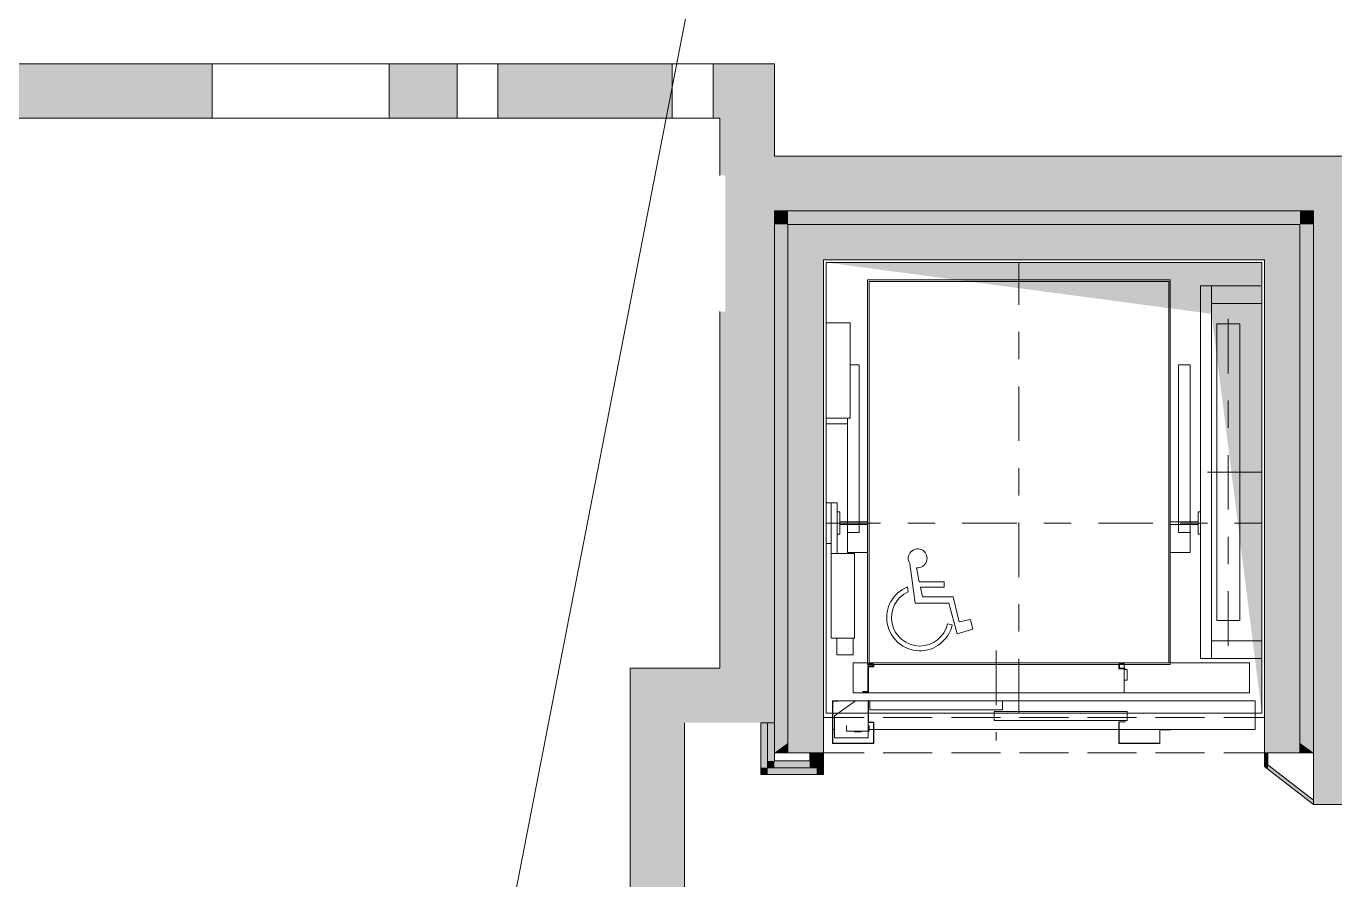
# Model space of a CAD drawing. Header units: metres. Extents: x -14 to 456, y -38 to 65.
# Drawn here: x 139.584 to 144.39, y 25.176 to 28.31 of the extents above; entities that cross this region are included whole.
import ezdxf

# ---------------------------------------------------------------- set-up
doc = ezdxf.new("R2010")
doc.units = ezdxf.units.M
doc.header["$MEASUREMENT"] = 0
doc.linetypes.add('Achse', pattern=[0.004, 0.002, -0.001, 0, -0.001])
doc.linetypes.add('Strichlinie eng', pattern=[0.002, 0.0015, -0.0005])
for name, color, linetype in [('120 Wand Innen tragend', 7, 'Continuous'), ('170 Schachtwände', 7, 'Continuous'), ('430 Aufzug', 7, 'Continuous'), ('710 Gelände', 7, 'Continuous')]:
    doc.layers.add(name, color=color, linetype=linetype)

# ---------------------------------------------------------------- blocks, each defined once
blk = doc.blocks.new('Wand_1_2', base_point=(142.5118, 25.7727))
at = {"layer": '430 Aufzug', "linetype": 'Continuous', "lineweight": 0, "true_color": 0x000000}
for points in [[(142.3318, 27.6327), (142.3818, 27.5827), (142.3818, 27.6327)], [(142.3318, 27.5827), (142.3818, 27.5827), (142.3318, 27.6327)], [(142.3318, 27.5827), (142.3318, 25.6427), (142.3818, 25.6788), (142.3818, 27.5827)], [(142.3818, 27.5827), (142.5118, 27.4527), (142.5118, 27.5827)], [(142.3818, 27.4527), (142.5118, 27.4527), (142.3818, 27.5827)], [(142.3818, 27.4527), (142.3818, 25.7727), (142.5118, 25.7727), (142.5118, 27.4527)], [(142.5118, 25.7727), (142.3818, 25.6788), (142.3818, 25.6427), (142.5118, 25.6427)], [(142.3818, 25.6788), (142.5118, 25.7727), (142.3818, 25.7727)], [(142.3818, 25.6788), (142.3318, 25.6427), (142.3818, 25.6427)]]:
    blk.add_hatch(color=18, dxfattribs=at).paths.add_polyline_path(points)
at = {"layer": '430 Aufzug', "color": 7, "linetype": 'Continuous', "lineweight": 18}
for p, q in [((142.5118, 27.5827), (142.3818, 27.5827)), ((142.3818, 27.5827), (142.3818, 27.4527)), ((142.3818, 27.4527), (142.3818, 25.7727)), ((142.3818, 25.7727), (142.3818, 25.6788)), ((142.3818, 25.6427), (142.3818, 25.6788))]:
    blk.add_line(p, q, dxfattribs=at)
at = {"layer": '430 Aufzug', "color": 7, "linetype": 'Continuous', "lineweight": 13, "flags": 128}
for points in [[(142.3318, 27.6327), (142.3818, 27.6327)], [(142.3318, 27.6327), (142.3318, 25.6427)], [(142.3318, 25.6427), (142.3818, 25.6427)]]:
    blk.add_lwpolyline(points, dxfattribs=at)
at = {"layer": '430 Aufzug', "color": 7, "linetype": 'Continuous', "lineweight": 18, "flags": 128}
for points in [[(142.5118, 25.7727), (142.5118, 27.4527)], [(142.3818, 25.6427), (142.5118, 25.6427)]]:
    blk.add_lwpolyline(points, dxfattribs=at)
blk = doc.blocks.new('Wand_2_2', base_point=(142.5118, 27.4527))
at = {"layer": '430 Aufzug', "linetype": 'Continuous', "lineweight": 0, "true_color": 0x000000}
for points in [[(142.3818, 27.6327), (142.3818, 27.5827), (144.2618, 27.5827), (144.2618, 27.6327)], [(144.2618, 27.5827), (144.3118, 27.5827), (144.3118, 27.6327)], [(144.2618, 27.6327), (144.2618, 27.5827), (144.3118, 27.6327)], [(144.1318, 27.5827), (142.5118, 27.5827), (142.5118, 27.4527), (144.1318, 27.4527)], [(144.1318, 27.4527), (144.2618, 27.4527), (144.2618, 27.5827)], [(144.1318, 27.5827), (144.1318, 27.4527), (144.2618, 27.5827)]]:
    blk.add_hatch(color=18, dxfattribs=at).paths.add_polyline_path(points)
at = {"layer": '430 Aufzug', "color": 7, "linetype": 'Continuous', "lineweight": 18}
for p, q in [((142.5118, 27.5827), (142.3818, 27.5827)), ((144.1318, 27.5827), (142.5118, 27.5827)), ((144.2618, 27.5827), (144.1318, 27.5827)), ((144.2618, 27.4527), (144.2618, 27.5827))]:
    blk.add_line(p, q, dxfattribs=at)
at = {"layer": '430 Aufzug', "color": 7, "linetype": 'Continuous', "lineweight": 13, "flags": 128}
for points in [[(144.3118, 27.6327), (142.3818, 27.6327)], [(144.3118, 27.6327), (144.3118, 27.5827)]]:
    blk.add_lwpolyline(points, dxfattribs=at)
at = {"layer": '430 Aufzug', "color": 7, "linetype": 'Continuous', "lineweight": 18, "flags": 128}
blk.add_lwpolyline([(142.5118, 27.4527), (144.1318, 27.4527)], dxfattribs=at)
blk = doc.blocks.new('Wand_3_2', base_point=(144.1318, 27.4527))
at = {"layer": '430 Aufzug', "linetype": 'Continuous', "lineweight": 0, "true_color": 0x000000}
for points in [[(144.2618, 27.5827), (144.2618, 25.6788), (144.3118, 25.6427), (144.3118, 27.5827)], [(144.2618, 25.7727), (144.2618, 27.4527), (144.1318, 27.4527), (144.1318, 25.7727)], [(144.1318, 25.7727), (144.1318, 25.6427), (144.2618, 25.6427), (144.2618, 25.6788)], [(144.1318, 25.7727), (144.2618, 25.6788), (144.2618, 25.7727)], [(144.2618, 25.6788), (144.2618, 25.6427), (144.3118, 25.6427)]]:
    blk.add_hatch(color=18, dxfattribs=at).paths.add_polyline_path(points)
at = {"layer": '430 Aufzug', "color": 7, "linetype": 'Continuous', "lineweight": 18}
for p, q in [((144.2618, 27.4527), (144.2618, 27.5827)), ((144.2618, 25.7727), (144.2618, 27.4527)), ((144.2618, 25.6788), (144.2618, 25.7727)), ((144.2618, 25.6427), (144.2618, 25.6788))]:
    blk.add_line(p, q, dxfattribs=at)
at = {"layer": '430 Aufzug', "color": 7, "linetype": 'Continuous', "lineweight": 13, "flags": 128}
for points in [[(144.3118, 25.6427), (144.3118, 27.5827)], [(144.3118, 25.6427), (144.2618, 25.6427)]]:
    blk.add_lwpolyline(points, dxfattribs=at)
at = {"layer": '430 Aufzug', "color": 7, "linetype": 'Continuous', "lineweight": 18, "flags": 128}
for points in [[(144.1318, 27.4527), (144.1318, 25.7727)], [(144.2618, 25.6427), (144.1318, 25.6427)]]:
    blk.add_lwpolyline(points, dxfattribs=at)
blk = doc.blocks.new('Einfache Türöffnung')
at = {"layer": '430 Aufzug', "color": 7, "linetype": 'Continuous', "lineweight": 18}
for p, q in [((-0.81, -0.13), (-0.81, 0)), ((0.81, -0.13), (0.81, 0))]:
    blk.add_line(p, q, dxfattribs=at)
at = {"layer": '430 Aufzug', "color": 8, "linetype": 'Strichlinie eng', "lineweight": 13, "ltscale": 100}
for p, q in [((-0.81, 0), (0.81, 0)), ((-0.81, -0.13), (0.81, -0.13))]:
    blk.add_line(p, q, dxfattribs=at)
blk = doc.blocks.new('Einfache Türöffnung_2')
at = {"layer": '430 Aufzug', "color": 7, "linetype": 'Continuous', "lineweight": 18}
for p, q in [((-0.81, -0.13), (-0.81, 0)), ((0.81, -0.13), (0.81, 0))]:
    blk.add_line(p, q, dxfattribs=at)
at = {"layer": '430 Aufzug', "color": 8, "linetype": 'Strichlinie eng', "lineweight": 13, "ltscale": 100}
for p, q in [((-0.81, 0), (0.81, 0)), ((-0.81, -0.13), (0.81, -0.13))]:
    blk.add_line(p, q, dxfattribs=at)
blk = doc.blocks.new('Wand_9_2', base_point=(142.5118, 25.7727))
at = {"layer": '430 Aufzug', "color": 7, "linetype": 'Continuous', "lineweight": 13, "xscale": -1, "rotation": 180}
blk.add_blockref('Einfache Türöffnung', (143.3218, 25.6427), dxfattribs=at)
at = {"layer": '430 Aufzug', "color": 7, "linetype": 'Continuous', "lineweight": 13, "rotation": 180}
blk.add_blockref('Einfache Türöffnung_2', (143.3218, 25.6427), dxfattribs=at)
blk = doc.blocks.new('Freifläche_1_2', base_point=(82.9313, 64.5937))
at = {"layer": '710 Gelände', "color": 83, "linetype": 'Continuous', "lineweight": 13, "true_color": 0x89cd89}
blk.add_line((140.0354, 18.2075), (142.6544, 31.6774), dxfattribs=at)
blk = doc.blocks.new('Öffnung_16_2', base_point=(133.4068, 31.6777))
at = {"layer": '120 Wand Innen tragend', "color": 16, "linetype": 'Continuous', "lineweight": 13, "true_color": 0x7e0000, "flags": 128}
for points in [[(141.3168, 28.1727), (141.1668, 28.1727)], [(141.1668, 27.9727), (141.3168, 27.9727)]]:
    blk.add_lwpolyline(points, dxfattribs=at)
at = {"layer": '120 Wand Innen tragend', "color": 7, "linetype": 'Continuous', "lineweight": 18, "flags": 128}
for points in [[(141.1668, 28.1727), (141.1668, 27.9727)], [(141.3168, 27.9727), (141.3168, 28.1727)]]:
    blk.add_lwpolyline(points, dxfattribs=at)
blk = doc.blocks.new('Öffnung_17_2', base_point=(133.4068, 31.6777))
at = {"layer": '120 Wand Innen tragend', "color": 16, "linetype": 'Continuous', "lineweight": 13, "true_color": 0x7e0000, "flags": 128}
for points in [[(142.1068, 28.1727), (141.9568, 28.1727)], [(141.9568, 27.9727), (142.1068, 27.9727)]]:
    blk.add_lwpolyline(points, dxfattribs=at)
at = {"layer": '120 Wand Innen tragend', "color": 7, "linetype": 'Continuous', "lineweight": 18, "flags": 128}
for points in [[(141.9568, 28.1727), (141.9568, 27.9727)], [(142.1068, 27.9727), (142.1068, 28.1727)]]:
    blk.add_lwpolyline(points, dxfattribs=at)
blk = doc.blocks.new('Öffnung_21_2', base_point=(133.4068, 31.6777))
at = {"layer": '120 Wand Innen tragend', "color": 16, "linetype": 'Continuous', "lineweight": 13, "true_color": 0x7e0000, "flags": 128}
for points in [[(140.9168, 28.1727), (140.2668, 28.1727)], [(140.2668, 27.9727), (140.9168, 27.9727)]]:
    blk.add_lwpolyline(points, dxfattribs=at)
at = {"layer": '120 Wand Innen tragend', "color": 7, "linetype": 'Continuous', "lineweight": 18, "flags": 128}
for points in [[(140.2668, 28.1727), (140.2668, 27.9727)], [(140.9168, 27.9727), (140.9168, 28.1727)]]:
    blk.add_lwpolyline(points, dxfattribs=at)
blk = doc.blocks.new('PENEDERclassic 1-flügelig')
at = {"layer": '120 Wand Innen tragend', "linetype": 'Continuous', "lineweight": 0, "true_color": 0x000000}
for points in [[(-0.525, 0), (-0.525, -0.115), (-0.45, -0.115), (-0.45, 0)], [(0.525, 0), (0.45, 0), (0.45, -0.115), (0.525, -0.115)]]:
    blk.add_hatch(color=18, dxfattribs=at).paths.add_polyline_path(points)
at = {"layer": '120 Wand Innen tragend', "color": 8, "linetype": 'Continuous', "lineweight": 0}
blk.add_line((0.45, 0), (0.45, 0.9), dxfattribs=at)
at = {"layer": '120 Wand Innen tragend', "color": 7, "linetype": 'Continuous', "lineweight": 13, "flags": 128}
for points in [[(-0.525, 0), (-0.45, 0), (-0.45, -0.115), (-0.525, -0.115)], [(0.525, 0), (0.45, 0), (0.45, -0.115), (0.525, -0.115)]]:
    blk.add_lwpolyline(points, close=True, dxfattribs=at)
at = {"layer": '120 Wand Innen tragend', "color": 8, "linetype": 'Continuous', "lineweight": 0}
blk.add_arc((0.45, 0), 0.9, 90, 180, dxfattribs=at)
blk = doc.blocks.new('Wand_20_2', base_point=(144.3118, 25.4527))
at = {"layer": '120 Wand Innen tragend', "linetype": 'Continuous', "lineweight": 0, "true_color": 0x000000}
for points in [[(144.3118, 25.6527), (144.3118, 25.4527), (144.5118, 25.6527)], [(144.5118, 25.6527), (144.3118, 25.4527), (144.5118, 25.4527)], [(144.5118, 25.6527), (144.5118, 25.4527), (144.8868, 25.4527), (144.8868, 25.6527)], [(145.4868, 25.6527), (145.4868, 25.4527), (146.2618, 25.4527), (146.2618, 25.4977), (146.2618, 25.6127), (146.2618, 25.6527)], [(147.3118, 25.4527), (147.4937, 25.4527), (147.4937, 25.6527), (147.3118, 25.6527), (147.3118, 25.6127), (147.3118, 25.4977)], [(148.1437, 25.6527), (148.1437, 25.4527), (148.2893, 25.4527), (148.2893, 25.6527)], [(148.4643, 25.6527), (148.4643, 25.4527), (148.5268, 25.4527), (148.5268, 25.6527)], [(144.8868, 25.5527), (144.8868, 25.4527), (145.4868, 25.4527), (145.4868, 25.5527)]]:
    blk.add_hatch(color=18, dxfattribs=at).paths.add_polyline_path(points)
at = {"layer": '120 Wand Innen tragend', "color": 7, "linetype": 'Continuous', "lineweight": 18}
for p, q in [((146.2618, 25.6527), (146.2618, 25.4977)), ((146.2618, 25.6527), (146.2618, 25.6127)), ((147.3118, 25.6527), (147.3118, 25.4977)), ((147.3118, 25.6527), (147.3118, 25.6127)), ((146.2618, 25.4977), (146.2618, 25.6127)), ((147.3118, 25.4977), (147.3118, 25.6127)), ((146.2618, 25.4527), (146.2618, 25.4977)), ((147.3118, 25.4527), (147.3118, 25.4977))]:
    blk.add_line(p, q, dxfattribs=at)
at = {"layer": '120 Wand Innen tragend', "color": 7, "linetype": 'Continuous', "lineweight": 18, "flags": 128}
for points in [[(144.3118, 25.4527), (144.3118, 25.6527)], [(144.8868, 25.6527), (144.5118, 25.6527)], [(146.2618, 25.6527), (145.4868, 25.6527)], [(147.4937, 25.6527), (147.3118, 25.6527)], [(148.2893, 25.6527), (148.1437, 25.6527)], [(148.5268, 25.6527), (148.4643, 25.6527)], [(144.3118, 25.4527), (146.2618, 25.4527)], [(147.3118, 25.4527), (147.4937, 25.4527)], [(148.1437, 25.4527), (148.2893, 25.4527)], [(148.4643, 25.4527), (148.5268, 25.4527)]]:
    blk.add_lwpolyline(points, dxfattribs=at)
at = {"layer": '120 Wand Innen tragend', "color": 7, "linetype": 'Continuous', "lineweight": 18}
for p in [(146.2618, 25.4977), (147.3118, 25.4977)]:
    blk.add_point(p, dxfattribs=at)
at = {"layer": '120 Wand Innen tragend', "color": 7, "linetype": 'Continuous', "lineweight": 13}
blk.add_blockref('PENEDERclassic 1-flügelig', (146.7868, 25.6127), dxfattribs=at)
blk = doc.blocks.new('Wand_22_2', base_point=(139.0318, 27.9727))
at = {"layer": '120 Wand Innen tragend', "linetype": 'Continuous', "lineweight": 0, "true_color": 0x000000}
for points in [[(139.0318, 28.1727), (139.0318, 27.9727), (140.2668, 27.9727), (140.2668, 28.1727)], [(140.9168, 27.9727), (141.1668, 27.9727), (141.1668, 28.1727), (140.9168, 28.1727)], [(141.9568, 28.1727), (141.3168, 28.1727), (141.3168, 27.9727), (141.9568, 27.9727)], [(142.1318, 28.1727), (142.1068, 28.1727), (142.1068, 27.9727), (142.1318, 27.9727)], [(142.1318, 27.9727), (142.3318, 27.9727), (142.3318, 28.1727)], [(142.1318, 28.1727), (142.1318, 27.9727), (142.3318, 28.1727)]]:
    blk.add_hatch(color=18, dxfattribs=at).paths.add_polyline_path(points)
at = {"layer": '120 Wand Innen tragend', "color": 7, "linetype": 'Continuous', "lineweight": 18, "flags": 128}
for points in [[(140.2668, 28.1727), (139.0318, 28.1727)], [(141.1668, 28.1727), (140.9168, 28.1727)], [(141.9568, 28.1727), (141.3168, 28.1727)], [(142.3318, 28.1727), (142.1068, 28.1727)], [(142.3318, 28.1727), (142.3318, 27.9727)], [(139.0318, 27.9727), (140.2668, 27.9727)], [(140.9168, 27.9727), (141.1668, 27.9727)], [(141.3168, 27.9727), (141.9568, 27.9727)], [(142.1068, 27.9727), (142.1318, 27.9727)]]:
    blk.add_lwpolyline(points, dxfattribs=at)
blk = doc.blocks.new('Wand_23_2', base_point=(142.3318, 27.6327))
at = {"layer": '120 Wand Innen tragend', "linetype": 'Continuous', "lineweight": 0, "true_color": 0x000000}
for points in [[(144.3118, 27.8327), (142.3318, 27.8327), (142.3318, 27.6327), (144.3118, 27.6327)], [(144.3118, 27.8327), (144.3118, 27.6327), (144.5118, 27.8327)]]:
    blk.add_hatch(color=18, dxfattribs=at).paths.add_polyline_path(points)
at = {"layer": '120 Wand Innen tragend', "color": 7, "linetype": 'Continuous', "lineweight": 18, "flags": 128}
for points in [[(144.5118, 27.8327), (142.3318, 27.8327)], [(142.3318, 27.6327), (144.3118, 27.6327)]]:
    blk.add_lwpolyline(points, dxfattribs=at)
blk = doc.blocks.new('Wand_25_2', base_point=(144.3118, 27.6327))
at = {"layer": '120 Wand Innen tragend', "linetype": 'Continuous', "lineweight": 0, "true_color": 0x000000}
for points in [[(144.3118, 27.1527), (144.5118, 27.1527), (144.5118, 27.7827), (144.5118, 27.8327), (144.3118, 27.6327)], [(144.5118, 25.6527), (144.5118, 27.1527), (144.3118, 27.1527), (144.3118, 25.6527)]]:
    blk.add_hatch(color=18, dxfattribs=at).paths.add_polyline_path(points)
at = {"layer": '120 Wand Innen tragend', "color": 7, "linetype": 'Continuous', "lineweight": 18, "flags": 128}
for points in [[(144.5118, 27.7827), (144.5118, 27.8327)], [(144.3118, 27.6327), (144.3118, 25.6527)], [(144.5118, 25.6527), (144.5118, 27.1527)]]:
    blk.add_lwpolyline(points, dxfattribs=at)
blk = doc.blocks.new('Wand_27_2', base_point=(142.0018, 25.7527))
at = {"layer": '120 Wand Innen tragend', "linetype": 'Continuous', "lineweight": 0, "true_color": 0x000000}
for points in [[(141.8018, 25.7527), (142.0018, 25.7527), (141.8018, 25.9527)], [(142.0018, 25.7527), (142.3318, 25.7527), (142.1318, 25.9527), (141.8018, 25.9527)]]:
    blk.add_hatch(color=18, dxfattribs=at).paths.add_polyline_path(points)
at = {"layer": '120 Wand Innen tragend', "color": 7, "linetype": 'Continuous', "lineweight": 18, "flags": 128}
for points in [[(141.8018, 25.9527), (141.8018, 25.7527)], [(142.1318, 25.9527), (142.0018, 25.9527)], [(142.3318, 25.7527), (142.3318, 25.9527)]]:
    blk.add_lwpolyline(points, dxfattribs=at)
blk = doc.blocks.new('Wand_80_2', base_point=(144.1318, 25.6427))
at = {"layer": '170 Schachtwände', "linetype": 'Continuous', "lineweight": 0, "true_color": 0x000000}
for points in [[(144.1443, 25.5988), (144.1443, 25.6427), (144.1318, 25.6427), (144.1318, 25.6085)], [(144.1318, 25.6085), (144.1318, 25.5927), (144.1443, 25.5988)], [(144.1443, 25.5988), (144.1318, 25.5927), (144.1443, 25.583)]]:
    blk.add_hatch(color=18, dxfattribs=at).paths.add_polyline_path(points)
at = {"layer": '170 Schachtwände', "color": 7, "linetype": 'Continuous', "lineweight": 13, "flags": 128}
for points in [[(144.1318, 25.6427), (144.1318, 25.5927)], [(144.1318, 25.6427), (144.1443, 25.6427)], [(144.1443, 25.5988), (144.1443, 25.6427)], [(144.1318, 25.5927), (144.1443, 25.583)]]:
    blk.add_lwpolyline(points, dxfattribs=at)
blk = doc.blocks.new('Wand_81_2', base_point=(144.1318, 25.5927))
at = {"layer": '170 Schachtwände', "linetype": 'Continuous', "lineweight": 0, "true_color": 0x000000}
blk.add_hatch(color=18, dxfattribs=at).paths.add_polyline_path([(144.1443, 25.583), (144.3118, 25.4527), (144.3118, 25.4685), (144.1443, 25.5988)])
at = {"layer": '170 Schachtwände', "color": 7, "linetype": 'Continuous', "lineweight": 13, "flags": 128}
for points in [[(144.3118, 25.4685), (144.1443, 25.5988)], [(144.1443, 25.583), (144.3118, 25.4527)], [(144.3118, 25.4527), (144.3118, 25.4685)]]:
    blk.add_lwpolyline(points, dxfattribs=at)
blk = doc.blocks.new('Wand_83_2', base_point=(142.3318, 25.7527))
at = {"layer": '120 Wand Innen tragend', "linetype": 'Continuous', "lineweight": 0, "true_color": 0x000000}
for points in [[(142.1318, 27.9727), (142.1318, 27.7627), (142.3318, 27.7627), (142.3318, 27.9727)], [(142.1518, 27.2627), (142.3318, 27.2627), (142.3318, 27.7627), (142.1518, 27.7627)], [(142.3318, 25.9527), (142.3318, 27.2627), (142.1318, 27.2627), (142.1318, 25.9527)], [(142.3318, 25.7527), (142.3318, 25.9527), (142.1318, 25.9527)]]:
    blk.add_hatch(color=18, dxfattribs=at).paths.add_polyline_path(points)
at = {"layer": '120 Wand Innen tragend', "color": 7, "linetype": 'Continuous', "lineweight": 18, "flags": 128}
for points in [[(142.1318, 27.9727), (142.1318, 27.7627)], [(142.3318, 27.8327), (142.3318, 27.9727)], [(142.3318, 25.9527), (142.3318, 27.6327)], [(142.1318, 27.2627), (142.1318, 25.9527)]]:
    blk.add_lwpolyline(points, dxfattribs=at)
blk = doc.blocks.new('Wand_84_2', base_point=(142.0018, 24.7527))
at = {"layer": '120 Wand Innen tragend', "linetype": 'Continuous', "lineweight": 0, "true_color": 0x000000}
blk.add_hatch(color=18, dxfattribs=at).paths.add_polyline_path([(141.8018, 25.7527), (141.8018, 24.7527), (142.0018, 24.7527), (142.0018, 25.7527)])
at = {"layer": '120 Wand Innen tragend', "color": 7, "linetype": 'Continuous', "lineweight": 18, "flags": 128}
for points in [[(141.8018, 25.7527), (141.8018, 24.7527)], [(142.0018, 24.7527), (142.0018, 25.7527)]]:
    blk.add_lwpolyline(points, dxfattribs=at)
blk = doc.blocks.new('Wand_87_2', base_point=(142.0018, 25.7527))
at = {"layer": '120 Wand Innen tragend', "color": 7, "linetype": 'Continuous', "lineweight": 18, "flags": 128}
blk.add_lwpolyline([(142.0018, 25.9527), (141.8018, 25.9527)], dxfattribs=at)
blk = doc.blocks.new('27 OtisGen2life S1600x1655')
at = {"layer": '430 Aufzug', "linetype": 'Continuous', "lineweight": 0, "true_color": 0x323232}
blk.add_hatch(color=250, dxfattribs=at).paths.add_polyline_path([(0, 1.655), (1.415, 1.4666), (1.6, 0), (1.6, 1.655)])
at = {"layer": '430 Aufzug', "color": 7, "linetype": 'Continuous', "lineweight": 13}
for p, q in [((0, 0), (0, 1.655)), ((0, 1.655), (1.6, 1.655)), ((1.6, 1.655), (1.6, 0)), ((0.152, 1.591), (0.152, 0.179)), ((1.264, 1.591), (0.152, 1.591)), ((1.264, 0.179), (1.264, 1.591)), ((0.158, 1.585), (0.158, 0.185)), ((1.258, 1.585), (0.158, 1.585)), ((1.258, 0.185), (1.258, 1.585)), ((1.597, 1.569), (1.375, 1.569)), ((1.375, 1.569), (1.375, 0.201)), ((1.415, 0.201), (1.415, 1.569)), ((1.415, 1.504), (1.6, 1.504)), ((0.088, 1.433), (0, 1.433)), ((0.088, 1.083), (0.088, 1.433)), ((1.519, 1.43), (1.435, 1.43)), ((1.435, 1.43), (1.435, 0.34)), ((1.519, 0.34), (1.519, 1.43)), ((0.1215, 1.2788), (0.088, 1.2788)), ((0.1215, 0.6635), (0.1215, 1.2788)), ((1.337, 1.2788), (1.2945, 1.2788)), ((1.2945, 0.6635), (1.2945, 1.2788)), ((1.337, 0.5905), (1.337, 1.2788)), ((0, 1.083), (0.088, 1.083)), ((0, 1.0625), (0.079, 1.0625)), ((0.079, 1.083), (0.079, 0.5905)), ((0.041, 0.773), (0, 0.773)), ((0.019, 0.773), (0.019, 0.2775)), ((0.041, 0.586), (0.041, 0.773)), ((0.05, 0.739), (0.041, 0.739)), ((0.05, 0.657), (0.05, 0.739)), ((1.375, 0.739), (1.366, 0.739)), ((1.366, 0.739), (1.366, 0.657)), ((0.152, 0.7025), (0.05, 0.7025)), ((0.05, 0.6935), (0.152, 0.6935)), ((1.366, 0.7025), (1.264, 0.7025)), ((1.264, 0.6935), (1.366, 0.6935)), ((0.041, 0.657), (0.05, 0.657)), ((0.079, 0.6635), (0.1215, 0.6635)), ((1.2945, 0.6635), (1.337, 0.6635)), ((1.366, 0.657), (1.375, 0.657)), ((0, 0.623), (0.019, 0.623)), ((0.1048, 0.586), (0.019, 0.586)), ((0.079, 0.5905), (0.152, 0.5905)), ((0.1048, 0.276), (0.1048, 0.586)), ((1.264, 0.5905), (1.337, 0.5905)), ((0.3073, 0.5497), (0.3268, 0.4041)), ((0.342, 0.4831), (0.3317, 0.5335)), ((0.4331, 0.4827), (0.342, 0.4831)), ((0.433, 0.4628), (0.4331, 0.4827)), ((0.2995, 0.4642), (0.3019, 0.4463)), ((0.3534, 0.4275), (0.3461, 0.4632)), ((0.3461, 0.4632), (0.433, 0.4628)), ((0.3268, 0.4041), (0.4504, 0.4036)), ((0.4667, 0.4271), (0.3534, 0.4275)), ((0.4504, 0.4036), (0.4809, 0.2917)), ((0.4892, 0.3356), (0.4667, 0.4271)), ((0.5297, 0.3444), (0.4892, 0.3356)), ((0.5384, 0.3091), (0.5297, 0.3444)), ((1.435, 0.34), (1.519, 0.34)), ((0.4628, 0.3241), (0.4459, 0.328)), ((0.4809, 0.2917), (0.5384, 0.3091)), ((0.1048, 0.276), (0.019, 0.276)), ((0.039, 0.276), (0.039, 0.2145)), ((0.039, 0.276), (0.039, 0.2145)), ((0.099, 0.2145), (0.099, 0.276)), ((0.099, 0.2145), (0.099, 0.276)), ((1.6, 0.266), (1.415, 0.266)), ((0.039, 0.2145), (0.099, 0.2145)), ((0.039, 0.2145), (0.099, 0.2145)), ((1.375, 0.201), (1.597, 0.201)), ((0.155, 0.185), (0.1, 0.185)), ((0.1, 0.185), (0.1, 0.075)), ((0.155, 0.185), (0.1, 0.185)), ((0.1, 0.185), (0.1, 0.075)), ((0.152, 0.179), (1.264, 0.179)), ((0.153, 0.174), (0.153, 0.08)), ((0.172, 0.174), (0.153, 0.174)), ((0.153, 0.174), (0.153, 0.08)), ((0.172, 0.174), (0.153, 0.174)), ((0.155, 0.185), (0.155, 0.182)), ((0.155, 0.182), (0.155, 0.174)), ((0.172, 0.182), (0.155, 0.182)), ((0.156, 0.077), (0.156, 0.171)), ((0.156, 0.171), (0.175, 0.171)), ((0.156, 0.077), (0.156, 0.171)), ((0.156, 0.171), (0.175, 0.171)), ((0.158, 0.185), (1.258, 0.185)), ((0.172, 0.182), (0.172, 0.174)), ((0.172, 0.182), (0.172, 0.174)), ((0.175, 0.171), (0.175, 0.182)), ((0.175, 0.171), (0.175, 0.182)), ((1.075, 0.182), (1.075, 0.163)), ((1.075, 0.182), (1.075, 0.163)), ((1.075, 0.163), (1.0965, 0.163)), ((1.075, 0.163), (1.0965, 0.163)), ((1.078, 0.166), (1.078, 0.182)), ((1.078, 0.166), (1.078, 0.182)), ((1.095, 0.182), (1.078, 0.182)), ((1.0965, 0.166), (1.078, 0.166)), ((1.0965, 0.166), (1.078, 0.166)), ((1.095, 0.182), (1.095, 0.185)), ((1.095, 0.166), (1.095, 0.182)), ((1.095, 0.075), (1.095, 0.163)), ((1.105, 0.161), (1.095, 0.161)), ((1.105, 0.161), (1.095, 0.161)), ((1.0965, 0.163), (1.0965, 0.166)), ((1.0965, 0.163), (1.0965, 0.166)), ((1.105, 0.121), (1.105, 0.161)), ((1.105, 0.121), (1.105, 0.161)), ((1.555, 0.185), (1.261, 0.185)), ((1.555, 0.075), (1.555, 0.185)), ((1.095, 0.121), (1.105, 0.121)), ((1.095, 0.121), (1.105, 0.121)), ((0.1, 0.075), (0.155, 0.075)), ((0.1, 0.075), (0.155, 0.075)), ((0.153, 0.08), (0.1345, 0.08)), ((0.1345, 0.08), (0.1345, 0.077)), ((0.153, 0.08), (0.1345, 0.08)), ((0.1345, 0.08), (0.1345, 0.077)), ((0.1345, 0.077), (0.156, 0.077)), ((0.1345, 0.077), (0.156, 0.077)), ((0.155, 0.077), (0.155, 0.075)), ((0.155, 0.075), (1.095, 0.075)), ((1.095, 0.075), (1.555, 0.075)), ((1.095, 0.075), (1.555, 0.075)), ((0, 0), (0.024, 0)), ((0.024, 0), (0, 0)), ((1.6, 0), (0, 0)), ((0.0445, 0.0455), (0.024, 0.0455)), ((0.024, 0.0455), (0.024, -0.1105)), ((0.025, 0.0445), (0.025, -0.06)), ((0.025, 0.0445), (0.0445, 0.0445)), ((0.025, -0.1095), (0.025, 0.0445)), ((0.108, 0.045), (0.031, -0.01)), ((0.0445, 0.0445), (0.0445, 0.0455)), ((0.108, 0.045), (0.0445, 0.045)), ((0.155, 0.045), (0.108, 0.045)), ((0.135, 0.0455), (0.135, 0.045)), ((0.156, 0.0455), (0.135, 0.0455)), ((0.155, -0.09), (0.155, 0.045)), ((0.155, 0.0445), (0.155, -0.034)), ((0.156, -0.033), (0.156, 0.0455)), ((0.16, 0.045), (0.156, 0.045)), ((0.6474, 0.046), (0.16, 0.046)), ((0.16, 0.046), (0.16, 0.012)), ((0.16, 0.012), (0.6474, 0.012)), ((1.105, 0.007), (0.6176, 0.007)), ((0.6176, 0.007), (0.6176, -0.027)), ((0.6474, 0.012), (0.6474, 0.046)), ((1.575, 0.045), (0.6474, 0.045)), ((1.105, -0.027), (1.105, 0.007)), ((1.575, -0.06), (1.575, 0.045)), ((1.575, 0), (1.6, 0)), ((1.6, 0), (1.575, 0)), ((0.031, -0.01), (0.031, -0.09)), ((0.155, -0.034), (0.174, -0.034)), ((0.175, -0.033), (0.156, -0.033)), ((0.174, -0.034), (0.174, -0.1095)), ((0.175, -0.1105), (0.175, -0.033)), ((0.6176, -0.027), (1.105, -0.027)), ((1.0995, -0.031), (1.075, -0.031)), ((1.075, -0.031), (1.075, -0.1105)), ((1.076, -0.032), (1.0995, -0.032)), ((1.076, -0.1095), (1.076, -0.032)), ((1.0995, -0.032), (1.0995, -0.031)), ((0.025, -0.06), (0.031, -0.06)), ((0.031, -0.09), (0.155, -0.09)), ((0.155, -0.06), (0.174, -0.06)), ((0.175, -0.06), (1.075, -0.06)), ((1.076, -0.06), (1.225, -0.06)), ((1.2655, -0.0595), (1.225, -0.0595)), ((1.225, -0.0595), (1.225, -0.1095)), ((1.226, -0.0605), (1.2655, -0.0605)), ((1.226, -0.1105), (1.226, -0.0605)), ((1.2655, -0.0605), (1.2655, -0.0595)), ((1.2655, -0.06), (1.575, -0.06)), ((0.024, -0.1105), (0.175, -0.1105)), ((0.174, -0.1095), (0.025, -0.1095)), ((1.075, -0.1105), (1.226, -0.1105)), ((1.225, -0.1095), (1.076, -0.1095))]:
    blk.add_line(p, q, dxfattribs=at)
at = {"layer": '430 Aufzug', "color": 7, "linetype": 'Achse', "lineweight": 13, "ltscale": 100}
for p, q in [((0.708, 0), (0.708, 1.655)), ((1.477, 0.248), (1.477, 1.522)), ((1.6, 0.885), (1.33, 0.885)), ((0, 0.698), (1.6, 0.698)), ((0.625, 0.23), (0.625, -0.1))]:
    blk.add_line(p, q, dxfattribs=at)
at = {"layer": '430 Aufzug', "color": 7, "linetype": 'Continuous', "lineweight": 13}
for centre, radius, start, end in [((0.3363, 0.5688), 0.0347, 262.6325, 213.4277), ((0.3442, 0.3511), 0.1216, 111.5854, 347.2077), ((0.3442, 0.3511), 0.1042, 113.9725, 347.2077)]:
    blk.add_arc(centre, radius, start, end, dxfattribs=at)
blk = doc.blocks.new('27_otis Taster')
at = {"layer": '430 Aufzug', "color": 7, "linetype": 'Continuous', "lineweight": 13}
for p, q in [((-0.0415, 0), (-0.0415, 0.02)), ((-0.0415, 0.02), (0.0415, 0.02)), ((-0.015, 0.02), (-0.015, 0.0205)), ((-0.015, 0.0205), (-0.0139, 0.0205)), ((-0.0139, 0.0205), (-0.0106, 0.0205)), ((-0.012, 0.021), (-0.012, 0.023)), ((-0.012, 0.023), (-0.0111, 0.023)), ((-0.0111, 0.021), (-0.012, 0.021)), ((-0.0111, 0.023), (-0.0085, 0.023)), ((-0.0085, 0.021), (-0.0111, 0.021)), ((-0.0106, 0.0205), (-0.0057, 0.0205)), ((-0.0085, 0.023), (-0.0046, 0.023)), ((-0.0046, 0.021), (-0.0085, 0.021)), ((-0.0057, 0.0205), (0, 0.0205)), ((-0.0046, 0.023), (0, 0.023)), ((0, 0.021), (-0.0046, 0.021)), ((0, 0.023), (0.0046, 0.023)), ((0.0046, 0.021), (0, 0.021)), ((0, 0.0205), (0.0057, 0.0205)), ((0.0046, 0.023), (0.0085, 0.023)), ((0.0085, 0.021), (0.0046, 0.021)), ((0.0057, 0.0205), (0.0106, 0.0205)), ((0.0085, 0.023), (0.0111, 0.023)), ((0.0111, 0.021), (0.0085, 0.021)), ((0.0106, 0.0205), (0.0139, 0.0205)), ((0.0111, 0.023), (0.012, 0.023)), ((0.012, 0.021), (0.0111, 0.021)), ((0.012, 0.023), (0.012, 0.021)), ((0.0139, 0.0205), (0.015, 0.0205)), ((0.015, 0.0205), (0.015, 0.02)), ((0.0415, 0.02), (0.0415, 0))]:
    blk.add_line(p, q, dxfattribs=at)
blk = doc.blocks.new('Wand_97_2', base_point=(142.5118, 25.5627))
at = {"layer": '170 Schachtwände', "linetype": 'Continuous', "lineweight": 0, "true_color": 0x000000}
for points in [[(142.4868, 25.6127), (142.4868, 25.6427), (142.4618, 25.6427), (142.4618, 25.6127)], [(142.5118, 25.6427), (142.4868, 25.6427), (142.4868, 25.5877), (142.5118, 25.5877)], [(142.4618, 25.5877), (142.4868, 25.5877), (142.4618, 25.6127)], [(142.4618, 25.6127), (142.4868, 25.5877), (142.4868, 25.6127)], [(142.4868, 25.5627), (142.5118, 25.5627), (142.4868, 25.5877)], [(142.5118, 25.5877), (142.4868, 25.5877), (142.5118, 25.5627)]]:
    blk.add_hatch(color=18, dxfattribs=at).paths.add_polyline_path(points)
at = {"layer": '170 Schachtwände', "color": 7, "linetype": 'Continuous', "lineweight": 18}
for p, q in [((142.4868, 25.6127), (142.4868, 25.6427)), ((142.4868, 25.5877), (142.4868, 25.6127))]:
    blk.add_line(p, q, dxfattribs=at)
at = {"layer": '170 Schachtwände', "color": 7, "linetype": 'Continuous', "lineweight": 18, "flags": 128}
for points in [[(142.4868, 25.6427), (142.4618, 25.6427)], [(142.4618, 25.6427), (142.4618, 25.6127)], [(142.5118, 25.6427), (142.4868, 25.6427)], [(142.5118, 25.5627), (142.5118, 25.6427)], [(142.5118, 25.5627), (142.4868, 25.5627)]]:
    blk.add_lwpolyline(points, dxfattribs=at)
blk = doc.blocks.new('Wand_108_2', base_point=(142.2818, 25.7527))
at = {"layer": '170 Schachtwände', "linetype": 'Continuous', "lineweight": 0, "true_color": 0x000000}
for points in [[(142.3068, 25.5877), (142.3068, 25.7527), (142.2818, 25.7527), (142.2818, 25.5877)], [(142.3318, 25.6127), (142.3318, 25.7527), (142.3068, 25.7527), (142.3068, 25.6127)], [(142.3068, 25.5877), (142.2818, 25.5627), (142.3068, 25.5627)], [(142.2818, 25.5877), (142.2818, 25.5627), (142.3068, 25.5877)], [(142.3318, 25.6127), (142.3068, 25.5877), (142.3318, 25.5877)], [(142.3068, 25.6127), (142.3068, 25.5877), (142.3318, 25.6127)]]:
    blk.add_hatch(color=18, dxfattribs=at).paths.add_polyline_path(points)
at = {"layer": '170 Schachtwände', "color": 7, "linetype": 'Continuous', "lineweight": 18}
for p, q in [((142.3068, 25.7527), (142.3068, 25.6127)), ((142.3068, 25.6127), (142.3068, 25.5877))]:
    blk.add_line(p, q, dxfattribs=at)
at = {"layer": '170 Schachtwände', "color": 7, "linetype": 'Continuous', "lineweight": 18, "flags": 128}
for points in [[(142.2818, 25.7527), (142.2818, 25.5627)], [(142.2818, 25.7527), (142.3068, 25.7527)], [(142.3068, 25.7527), (142.3318, 25.7527)], [(142.3318, 25.6127), (142.3318, 25.7527)], [(142.2818, 25.5627), (142.3068, 25.5627)]]:
    blk.add_lwpolyline(points, dxfattribs=at)
blk = doc.blocks.new('Wand_111_2', base_point=(142.2818, 25.5627))
at = {"layer": '170 Schachtwände', "linetype": 'Continuous', "lineweight": 0, "true_color": 0x000000}
for points in [[(142.4868, 25.5877), (142.3068, 25.5877), (142.3068, 25.5627), (142.4868, 25.5627)], [(142.4618, 25.6127), (142.3318, 25.6127), (142.3318, 25.5877), (142.4618, 25.5877)]]:
    blk.add_hatch(color=18, dxfattribs=at).paths.add_polyline_path(points)
at = {"layer": '170 Schachtwände', "color": 7, "linetype": 'Continuous', "lineweight": 18}
for p, q in [((142.3068, 25.5877), (142.3318, 25.5877)), ((142.3318, 25.5877), (142.4618, 25.5877)), ((142.4618, 25.5877), (142.4868, 25.5877))]:
    blk.add_line(p, q, dxfattribs=at)
at = {"layer": '170 Schachtwände', "color": 7, "linetype": 'Continuous', "lineweight": 18, "flags": 128}
for points in [[(142.4618, 25.6127), (142.3318, 25.6127)], [(142.3068, 25.5627), (142.4868, 25.5627)]]:
    blk.add_lwpolyline(points, dxfattribs=at)

msp = doc.modelspace()

# ---------------------------------------------------------------- block references
at = {"layer": '120 Wand Innen tragend', "color": 7, "lineweight": 25}
for name, p in [('Wand_22_2', (139.0318, 27.9727)), ('Wand_83_2', (142.3318, 25.7527)), ('Wand_23_2', (142.3318, 27.6327)), ('Wand_25_2', (144.3118, 27.6327)), ('Wand_20_2', (144.3118, 25.4527)), ('Wand_27_2', (142.0018, 25.7527)), ('Wand_87_2', (142.0018, 25.7527)), ('Wand_84_2', (142.0018, 24.7527))]:
    msp.add_blockref(name, p, dxfattribs=at)
at = {"layer": '120 Wand Innen tragend', "color": 7, "linetype": 'Continuous', "lineweight": 13}
for name in ['Öffnung_21_2', 'Öffnung_16_2', 'Öffnung_17_2']:
    msp.add_blockref(name, (133.4068, 31.6777), dxfattribs=at)
at = {"layer": '170 Schachtwände', "color": 7, "lineweight": 35}
for name, p in [('Wand_108_2', (142.2818, 25.7527)), ('Wand_97_2', (142.5118, 25.5627)), ('Wand_111_2', (142.2818, 25.5627))]:
    msp.add_blockref(name, p, dxfattribs=at)
at = {"layer": '170 Schachtwände', "color": 7, "lineweight": 13}
for name, p in [('Wand_80_2', (144.1318, 25.6427)), ('Wand_81_2', (144.1318, 25.5927))]:
    msp.add_blockref(name, p, dxfattribs=at)
at = {"layer": '430 Aufzug', "color": 7, "lineweight": 25}
for name, p in [('Wand_1_2', (142.5118, 25.7727)), ('Wand_2_2', (142.5118, 27.4527)), ('Wand_3_2', (144.1318, 27.4527)), ('Wand_9_2', (142.5118, 25.7727))]:
    msp.add_blockref(name, p, dxfattribs=at)
at = {"layer": '430 Aufzug', "color": 7, "linetype": 'Continuous', "lineweight": 13}
msp.add_blockref('27 OtisGen2life S1600x1655', (142.5218, 25.7877), dxfattribs=at)
at = {"layer": '430 Aufzug', "color": 7, "linetype": 'Continuous', "lineweight": 13, "rotation": 180}
msp.add_blockref('27_otis Taster', (142.6383, 25.7422), dxfattribs=at)
at = {"layer": '710 Gelände', "color": 83, "lineweight": 13, "true_color": 0x89cd89}
msp.add_blockref('Freifläche_1_2', (82.9313, 64.5937), dxfattribs=at)

doc.saveas('drawing.dxf')
